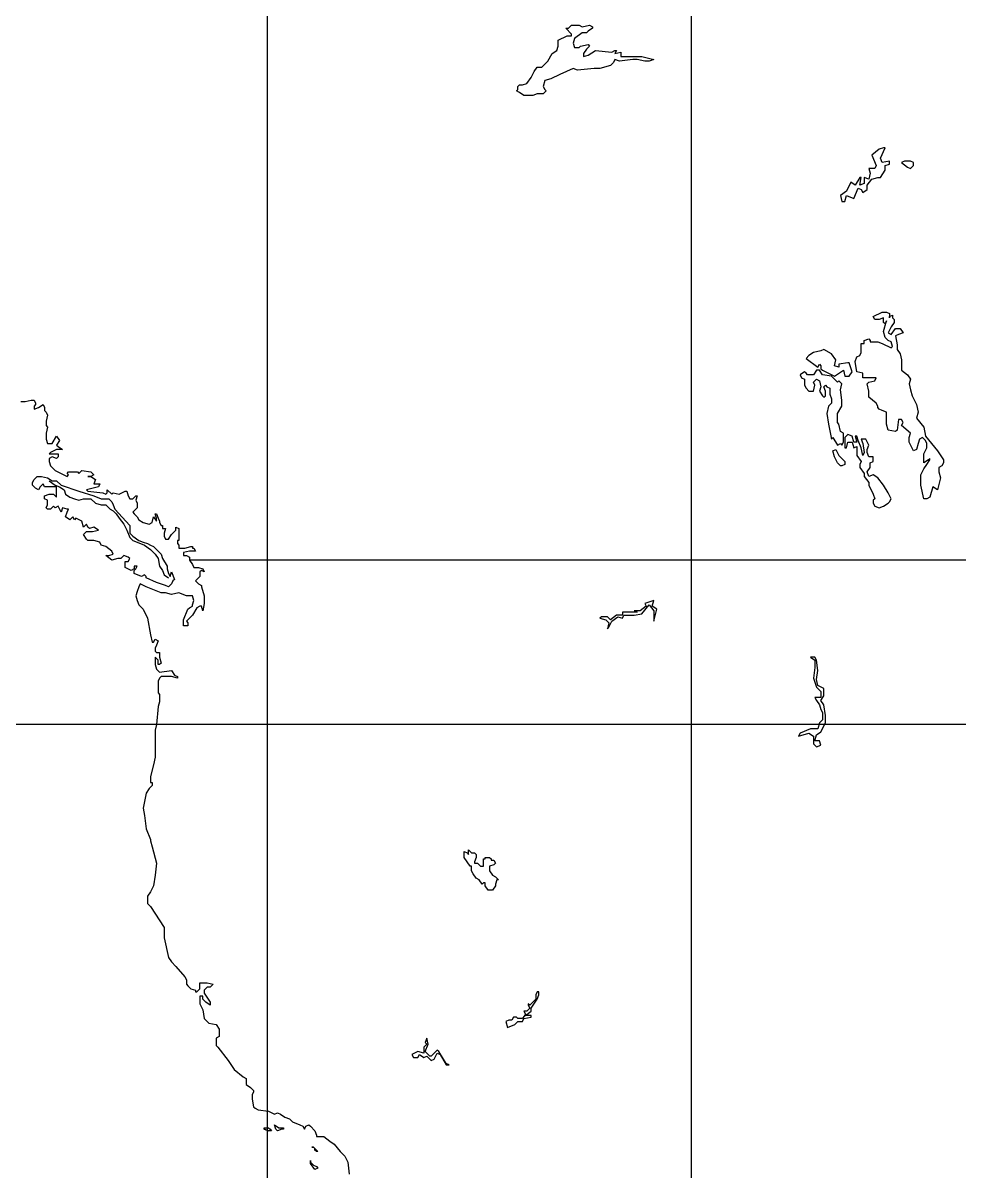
# Model space of a CAD drawing. Header units: millimetres. Extents: x 1844 to 27622, y 2629 to 17869.
# Drawn here: x 5821 to 8109, y 10398 to 13203 of the extents above; entities that cross this region are included whole.
import ezdxf

# ---------------------------------------------------------------- set-up
doc = ezdxf.new("R2010")
doc.units = ezdxf.units.MM
for name, color, linetype in [('COUNTRY', 212, 'Continuous'), ('MAJOR_LAKE', 5, 'Continuous'), ('MINOR_LAKE', 7, 'Continuous'), ('网格线', 251, 'Continuous')]:
    doc.layers.add(name, color=color, linetype=linetype)

msp = doc.modelspace()

# ---------------------------------------------------------------- linework, layer by layer
at = {"layer": 'COUNTRY', "linetype": 'Continuous', "lineweight": -3}
for points in [[(5815.1, 12277.6), (5826.1, 12277.6), (5840.7, 12281.2), (5848, 12281.2), (5851.6, 12273.9), (5851.6, 12270.3), (5848, 12266.6), (5848, 12259.3), (5858.9, 12263), (5869.9, 12270.3), (5873.5, 12263), (5873.5, 12255.7), (5877.2, 12252), (5880.8, 12244.7), (5877.2, 12230.1), (5877.2, 12222.8), (5877.2, 12219.2), (5880.8, 12215.5), (5877.2, 12200.9), (5877.2, 12186.3), (5880.8, 12175.4), (5884.5, 12175.4), (5891.8, 12175.4), (5902.7, 12193.6), (5910, 12182.7), (5902.7, 12171.7), (5906.4, 12168.1), (5917.3, 12160.8), (5913.7, 12160.8), (5902.7, 12160.8), (5888.1, 12153.5), (5884.5, 12149.8), (5899.1, 12149.8), (5906.4, 12149.8), (5906.4, 12142.5), (5902.7, 12138.9), (5891.8, 12142.5), (5884.5, 12138.9), (5884.5, 12131.6), (5888.1, 12120.6), (5899.1, 12109.7), (5928.3, 12095.1), (5931.9, 12098.8), (5928.3, 12102.4), (5931.9, 12106), (5953.8, 12106), (5957.5, 12102.4), (5964.8, 12109.7), (5986.7, 12106), (5994, 12098.8), (5986.7, 12095.1), (5979.4, 12095.1), (5979.4, 12095.1), (5986.7, 12095.1), (5997.6, 12087.8), (5994, 12076.9), (6008.6, 12076.9), (6004.9, 12069.6), (5975.7, 12062.3), (5979.4, 12058.6), (6015.9, 12055), (6023.2, 12051.3), (6026.8, 12055), (6026.8, 12062.3), (6037.8, 12051.3), (6041.4, 12055), (6056, 12051.3), (6070.6, 12058.6), (6074.3, 12058.6), (6077.9, 12047.7), (6081.6, 12040.4), (6088.9, 12040.4), (6096.2, 12047.7), (6099.8, 12047.7), (6096.2, 12036.7), (6099.8, 12029.4), (6099.8, 12022.1), (6099.8, 12018.5), (6088.9, 12007.5), (6092.5, 12003.9), (6099.8, 11996.6), (6103.5, 11989.3), (6114.4, 11982), (6129, 11978.3), (6136.3, 11982), (6140, 11996.6), (6147.3, 11985.6), (6147.3, 11992.9), (6143.6, 12003.9), (6147.3, 12003.9), (6150.9, 11992.9), (6154.6, 11985.6), (6154.6, 11982), (6158.2, 11974.7), (6161.9, 11974.7), (6161.9, 11967.4), (6169.2, 11967.4), (6165.5, 11956.4), (6165.5, 11949.1), (6169.2, 11941.8), (6176.4, 11941.8), (6183.7, 11952.8), (6194.7, 11963.7), (6194.7, 11971), (6202, 11967.4), (6202, 11938.2), (6198.3, 11938.2), (6198.3, 11930.9), (6202, 11927.2), (6202, 11923.6), (6202, 11919.9), (6216.6, 11919.9), (6231.2, 11923.6), (6234.8, 11923.6), (6234.8, 11919.9), (6238.5, 11919.9), (6242.1, 11912.6), (6227.5, 11912.6), (6212.9, 11909), (6212.9, 11905.3), (6212.9, 11901.7), (6220.2, 11901.7), (6227.5, 11898), (6227.5, 11890.7)], [(5902.7, 12044), (5902.7, 12044), (5902.7, 12044), (5902.7, 12044), (5902.7, 12058.6), (5902.7, 12069.6), (5873.5, 12069.6), (5869.9, 12076.9), (5862.6, 12069.6), (5858.9, 12062.3), (5851.6, 12065.9), (5844.3, 12073.2), (5844.3, 12080.5), (5848, 12087.8), (5855.3, 12095.1), (5866.2, 12095.1), (5880.8, 12091.5), (5891.8, 12084.2), (5902.7, 12084.2), (5913.7, 12073.2), (5957.5, 12058.6), (5994, 12047.7), (6012.2, 12040.4), (6030.5, 12040.4), (6037.8, 12033.1), (6041.4, 12025.8), (6045.1, 12014.8), (6081.6, 11974.7), (6081.6, 11971), (6081.6, 11963.7), (6081.6, 11956.4), (6088.9, 11949.1), (6103.5, 11938.2), (6114.4, 11934.5), (6125.4, 11930.9), (6132.7, 11927.2), (6140, 11923.6), (6158.2, 11905.3), (6161.9, 11894.4), (6172.8, 11876.1), (6172.8, 11868.8), (6176.4, 11857.9), (6180.1, 11850.6), (6183.7, 11861.5), (6191, 11843.3), (6187.4, 11839.6), (6183.7, 11832.3), (6176.4, 11825), (6169.2, 11828.7), (6147.3, 11836), (6121.7, 11846.9), (6121.7, 11850.6), (6118.1, 11854.2), (6110.8, 11850.6), (6092.5, 11857.9), (6092.5, 11865.2), (6096.2, 11868.8), (6099.8, 11876.1), (6092.5, 11876.1), (6092.5, 11868.8), (6085.2, 11865.2), (6070.6, 11872.5), (6070.6, 11879.8), (6070.6, 11887.1), (6077.9, 11887.1), (6081.6, 11894.4), (6077.9, 11898), (6067, 11901.7), (6059.7, 11894.4), (6052.4, 11894.4), (6037.8, 11890.7), (6023.2, 11901.7), (6030.5, 11901.7), (6041.4, 11905.3), (6037.8, 11912.6), (6023.2, 11923.6), (6012.2, 11927.2), (6008.6, 11934.5), (5994, 11938.2), (5979.4, 11938.2), (5975.7, 11941.8), (5968.4, 11952.8), (5975.7, 11960.1), (5990.3, 11960.1), (6004.9, 11963.7), (5994, 11971), (5983, 11967.4), (5979.4, 11971), (5975.7, 11978.3), (5968.4, 11971), (5964.8, 11985.6), (5950.2, 11992.9), (5946.5, 11989.3), (5942.9, 11996.6), (5935.6, 11989.3), (5924.6, 11996.6), (5928.3, 12007.5), (5931.9, 12014.8), (5928.3, 12014.8), (5917.3, 12018.5), (5913.7, 12007.5), (5906.4, 12022.1), (5899.1, 12018.5), (5895.4, 12022.1), (5888.1, 12014.8), (5880.8, 12014.8), (5877.2, 12018.5), (5880.8, 12025.8), (5880.8, 12036.7), (5873.5, 12040.4), (5873.5, 12047.7), (5884.5, 12051.3), (5895.4, 12051.3), (5902.7, 12044)], [(5884.5, 12084.2), (5899.1, 12073.2), (5910, 12069.6), (5921, 12062.3), (5924.6, 12051.3), (5935.6, 12044), (5946.5, 12040.4), (5957.5, 12036.7), (5968.4, 12040.4), (5986.7, 12040.4), (5997.6, 12029.4), (6012.2, 12025.8), (6023.2, 12025.8), (6034.1, 12014.8), (6041.4, 12011.2), (6048.7, 12003.9), (6056, 11992.9), (6067, 11978.3), (6074.3, 11963.7), (6081.6, 11945.5), (6088.9, 11938.2), (6099.8, 11934.5), (6118.1, 11927.2), (6132.7, 11916.3), (6143.6, 11905.3), (6150.9, 11894.4), (6154.6, 11876.1), (6161.9, 11865.2), (6165.5, 11854.2), (6176.4, 11846.9)], [(6227.5, 11890.7), (6234.8, 11879.8), (6238.5, 11872.5), (6249.4, 11872.5), (6260.4, 11868.8), (6264, 11861.5), (6264, 11861.5), (6256.7, 11865.2), (6253.1, 11861.5), (6253.1, 11850.6), (6245.8, 11843.3), (6242.1, 11839.6), (6242.1, 11839.6), (6249.4, 11832.3), (6256.7, 11828.7), (6256.7, 11825), (6264, 11803.1), (6264, 11784.9), (6260.4, 11766.6), (6260.4, 11766.6), (6256.7, 11777.6), (6253.1, 11777.6), (6245.8, 11773.9), (6234.8, 11755.7), (6223.9, 11744.7), (6220.2, 11741.1), (6223.9, 11737.4), (6223.9, 11730.1), (6212.9, 11730.1), (6212.9, 11744.7), (6223.9, 11770.3), (6227.5, 11773.9), (6234.8, 11777.6), (6234.8, 11781.2), (6238.5, 11792.2), (6234.8, 11803.1), (6220.2, 11803.1), (6202, 11810.4), (6183.7, 11806.8), (6169.2, 11810.4), (6158.2, 11810.4), (6121.7, 11825), (6107.1, 11832.3), (6103.5, 11825), (6099.8, 11814.1), (6096.2, 11803.1), (6099.8, 11792.2), (6103.5, 11781.2), (6114.4, 11770.3), (6125.4, 11748.4), (6132.7, 11708.2), (6136.3, 11690), (6140, 11690), (6143.6, 11697.3), (6150.9, 11693.6), (6147.3, 11682.7), (6143.6, 11675.4), (6143.6, 11668.1), (6147.3, 11664.4), (6150.9, 11664.4), (6154.6, 11664.4), (6154.6, 11660.8), (6154.6, 11653.5), (6158.2, 11638.9), (6154.6, 11635.2), (6150.9, 11635.2), (6150.9, 11646.2), (6143.6, 11653.5), (6143.6, 11635.2), (6147.3, 11624.3), (6154.6, 11617), (6183.7, 11620.6), (6191, 11609.7), (6198.3, 11606), (6198.3, 11602.4), (6183.7, 11606), (6158.2, 11606), (6154.6, 11602.4), (6150.9, 11595.1), (6150.9, 11576.9), (6150.9, 11565.9), (6154.6, 11562.3), (6154.6, 11555), (6154.6, 11544), (6150.9, 11533.1), (6147.3, 11489.3), (6143.6, 11474.7), (6143.6, 11419.9), (6143.6, 11409), (6140, 11390.7), (6132.7, 11361.5), (6132.7, 11350.6), (6132.7, 11346.9), (6136.3, 11346.9), (6136.3, 11339.6), (6129, 11332.3), (6121.7, 11321.4), (6114.4, 11284.9), (6118.1, 11266.6), (6121.7, 11233.8), (6132.7, 11208.2), (6132.7, 11204.6), (6136.3, 11190), (6147.3, 11149.8), (6143.6, 11120.6), (6140, 11095.1), (6132.7, 11080.5), (6125.4, 11069.6), (6125.4, 11058.6), (6125.4, 11051.3), (6132.7, 11044), (6165.5, 10992.9), (6165.5, 10989.3), (6165.5, 10982), (6165.5, 10967.4), (6176.4, 10919.9), (6183.7, 10909), (6194.7, 10898), (6216.6, 10872.5), (6220.2, 10865.2), (6220.2, 10854.2), (6223.9, 10850.6), (6231.2, 10843.3), (6242.1, 10839.6), (6242.1, 10836), (6245.8, 10836), (6249.4, 10839.6), (6253.1, 10843.3), (6253.1, 10857.9), (6271.3, 10857.9), (6285.9, 10854.2), (6278.6, 10846.9), (6271.3, 10846.9), (6264, 10839.6), (6264, 10832.3), (6278.6, 10810.4), (6278.6, 10803.1), (6267.7, 10810.4), (6260.4, 10817.7), (6260.4, 10825), (6253.1, 10825), (6253.1, 10817.7), (6253.1, 10806.8), (6260.4, 10792.2), (6264, 10770.3), (6275, 10759.3), (6293.2, 10755.7), (6300.5, 10744.7), (6300.5, 10726.5), (6293.2, 10722.8), (6293.2, 10704.6), (6296.9, 10700.9), (6322.4, 10668.1), (6337, 10646.2), (6358.9, 10627.9), (6366.2, 10624.3), (6366.2, 10609.7), (6377.2, 10602.4), (6384.5, 10595.1), (6384.5, 10591.5), (6380.8, 10584.2), (6380.8, 10573.2), (6384.5, 10555), (6388.1, 10551.3), (6395.4, 10547.7), (6421, 10544), (6435.6, 10536.7), (6442.9, 10540.4), (6450.2, 10536.7), (6461.1, 10529.4), (6472.1, 10525.8), (6479.4, 10518.5), (6497.6, 10511.2), (6504.9, 10507.5), (6508.6, 10500.2), (6512.2, 10507.5), (6519.5, 10511.2), (6523.2, 10507.5), (6534.1, 10496.6), (6537.8, 10485.6), (6537.8, 10482), (6556, 10482), (6570.6, 10471), (6581.6, 10463.7), (6596.2, 10445.5), (6607.1, 10434.5), (6614.4, 10419.9), (6618.1, 10390.7)], [(6410, 10500.2), (6410, 10503.9), (6421, 10503.9), (6424.6, 10500.2), (6428.3, 10496.6), (6424.6, 10496.6), (6421, 10496.6), (6410, 10500.2), (6421, 10496.6), (6410, 10500.2)], [(6410, 10500.2), (6410, 10503.9), (6421, 10503.9), (6424.6, 10500.2), (6428.3, 10496.6), (6424.6, 10496.6), (6421, 10496.6), (6410, 10500.2), (6421, 10496.6), (6410, 10500.2)], [(6435.6, 10511.2), (6446.5, 10503.9), (6457.5, 10503.9), (6457.5, 10500.2), (6453.8, 10500.2), (6442.9, 10496.6), (6439.2, 10500.2), (6435.6, 10511.2)], [(6435.6, 10511.2), (6446.5, 10503.9), (6457.5, 10503.9), (6457.5, 10500.2), (6453.8, 10500.2), (6442.9, 10496.6), (6439.2, 10500.2), (6435.6, 10511.2)], [(6530.5, 10456.4), (6526.8, 10456.4), (6530.5, 10456.4), (6534.1, 10452.8), (6537.8, 10449.1), (6541.4, 10445.5), (6541.4, 10445.5), (6537.8, 10445.5), (6534.1, 10449.1), (6534.1, 10452.8), (6530.5, 10456.4)], [(6530.5, 10456.4), (6526.8, 10456.4), (6530.5, 10456.4), (6534.1, 10452.8), (6537.8, 10449.1), (6541.4, 10445.5), (6541.4, 10445.5), (6537.8, 10445.5), (6534.1, 10449.1), (6534.1, 10452.8), (6530.5, 10456.4)], [(6523.2, 10423.6), (6523.2, 10423.6), (6523.2, 10419.9), (6530.5, 10412.6), (6537.8, 10409), (6541.4, 10405.3), (6534.1, 10401.7), (6523.2, 10416.3), (6523.2, 10423.6)], [(6523.2, 10423.6), (6523.2, 10423.6), (6523.2, 10419.9), (6530.5, 10412.6), (6537.8, 10409), (6541.4, 10405.3), (6534.1, 10401.7), (6523.2, 10416.3), (6523.2, 10423.6)]]:
    msp.add_lwpolyline(points, dxfattribs=at)
at = {"layer": 'COUNTRY', "lineweight": -3, "flags": 128}
msp.add_lwpolyline([(8136.3, 11890.7), (8059.7, 11890.7), (7990.3, 11890.7), (7975.7, 11890.7), (7917.3, 11890.7), (7858.9, 11890.7), (7789.6, 11890.7), (7727.5, 11890.7), (7705.6, 11890.7), (7519.5, 11890.7), (7464.8, 11890.7), (7399.1, 11890.7), (7333.4, 11890.7), (7278.6, 11890.7), (7216.6, 11890.7), (7147.3, 11890.7), (7107.1, 11890.7), (7045.1, 11890.7), (6979.4, 11890.7), (6913.7, 11890.7), (6826.1, 11890.7), (6691, 11890.7), (6621.7, 11890.7), (6556, 11890.7), (6497.6, 11890.7), (6439.2, 11890.7), (6369.9, 11890.7), (6307.8, 11890.7), (6227.5, 11890.7)], dxfattribs=at)
at = {"layer": 'MAJOR_LAKE', "linetype": 'Continuous', "lineweight": -3}
for points in [[(7026.8, 13036.7), (7026.8, 13036.7), (7030.5, 13040.4), (7030.5, 13047.7), (7034.1, 13051.3), (7041.4, 13051.3), (7052.4, 13055), (7063.3, 13069.6), (7070.6, 13084.2), (7077.9, 13095.1), (7088.9, 13095.1), (7103.5, 13109.7), (7114.4, 13127.9), (7125.4, 13135.2), (7129, 13146.2), (7129, 13160.8), (7150.9, 13171.7), (7161.9, 13171.7), (7161.9, 13175.4), (7147.3, 13190), (7154.6, 13190), (7161.9, 13197.3), (7180.1, 13197.3), (7187.4, 13193.6), (7205.6, 13197.3), (7212.9, 13193.6), (7212.9, 13190), (7202, 13182.7), (7198.3, 13179), (7187.4, 13179), (7169.2, 13164.4), (7165.5, 13153.5), (7169.2, 13142.5), (7180.1, 13142.5), (7183.7, 13146.2), (7202, 13149.8), (7205.6, 13146.2), (7198.3, 13138.9), (7191, 13127.9), (7191, 13120.6), (7202, 13124.3), (7220.2, 13135.2), (7260.4, 13131.6), (7267.7, 13135.2), (7271.3, 13135.2), (7267.7, 13127.9), (7282.3, 13131.6), (7282.3, 13120.6), (7285.9, 13120.6), (7333.4, 13120.6), (7362.6, 13113.3), (7351.6, 13109.7), (7340.7, 13109.7), (7322.4, 13113.3), (7311.5, 13113.3), (7278.6, 13109.7), (7267.7, 13113.3), (7264, 13106), (7256.7, 13098.8), (7231.2, 13091.5), (7216.6, 13091.5), (7176.4, 13087.8), (7165.5, 13091.5), (7132.7, 13076.9), (7110.8, 13065.9), (7096.2, 13062.3), (7092.5, 13047.7), (7096.2, 13040.4), (7099.8, 13036.7), (7092.5, 13029.4), (7085.2, 13029.4), (7077.9, 13029.4), (7067, 13025.8), (7045.1, 13025.8), (7034.1, 13033.1), (7026.8, 13036.7)], [(7939.2, 12485.6), (7946.5, 12489.3), (7946.5, 12485.6), (7946.5, 12482), (7950.2, 12478.3), (7950.2, 12471), (7942.9, 12460.1), (7935.6, 12445.5), (7942.9, 12441.8), (7953.8, 12456.4), (7964.8, 12456.4), (7972.1, 12445.5), (7961.1, 12441.8), (7953.8, 12438.2), (7957.5, 12416.3), (7957.5, 12405.3), (7964.8, 12394.4), (7968.4, 12379.8), (7968.4, 12354.2), (7983, 12343.3), (7990.3, 12332.3), (7986.7, 12321.4), (7990.3, 12306.8), (7994, 12292.2), (8004.9, 12270.3), (8008.6, 12252), (8004.9, 12237.4), (8023.2, 12215.5), (8026.8, 12193.6), (8056, 12157.1), (8070.6, 12135.2), (8070.6, 12127.9), (8067, 12120.6), (8059.7, 12117), (8059.7, 12106), (8063.3, 12091.5), (8056, 12062.3), (8045.1, 12069.6), (8037.8, 12044), (8030.5, 12040.4), (8023.2, 12040.4), (8015.9, 12073.2), (8015.9, 12098.8), (8023.2, 12113.3), (8030.5, 12124.3), (8037.8, 12135.2), (8037.8, 12138.9), (8034.1, 12135.2), (8023.2, 12127.9), (8023.2, 12149.8), (8030.5, 12164.4), (8030.5, 12175.4), (8026.8, 12182.7), (8019.5, 12190), (8012.2, 12186.3), (8008.6, 12175.4), (8004.9, 12160.8), (7997.6, 12157.1), (7986.7, 12179), (7986.7, 12190), (7990.3, 12200.9), (7968.4, 12219.2), (7972.1, 12226.5), (7968.4, 12233.8), (7961.1, 12233.8), (7957.5, 12208.2), (7953.8, 12204.6), (7935.6, 12208.2), (7931.9, 12222.8), (7931.9, 12237.4), (7931.9, 12252), (7921, 12255.7), (7913.7, 12259.3), (7910, 12263), (7910, 12266.6), (7906.4, 12273.9), (7888.1, 12288.5), (7888.1, 12303.1), (7884.5, 12321.4), (7888.1, 12325), (7902.7, 12328.7), (7906.4, 12336), (7873.5, 12336), (7873.5, 12339.6), (7873.5, 12346.9), (7858.9, 12350.6), (7855.3, 12376.1), (7858.9, 12387.1), (7866.2, 12390.7), (7869.9, 12398), (7869.9, 12409), (7869.9, 12419.9), (7877.2, 12419.9), (7877.2, 12427.2), (7888.1, 12430.9), (7891.8, 12427.2), (7891.8, 12423.6), (7910, 12423.6), (7921, 12419.9), (7942.9, 12409), (7946.5, 12412.6), (7942.9, 12423.6), (7935.6, 12427.2), (7928.3, 12434.5), (7924.6, 12449.1), (7931.9, 12474.7), (7928.3, 12467.4), (7924.6, 12471), (7924.6, 12482), (7913.7, 12478.3), (7902.7, 12478.3), (7899.1, 12485.6), (7921, 12496.6), (7931.9, 12496.6), (7939.2, 12492.9), (7939.2, 12482), (7939.2, 12485.6)], [(7771.3, 12401.7), (7753.1, 12398), (7742.1, 12390.7), (7734.8, 12383.4), (7764, 12361.5), (7767.7, 12368.8), (7771.3, 12365.2), (7771.3, 12357.9), (7775, 12354.2), (7804.2, 12339.6), (7826.1, 12354.2), (7829.7, 12339.6), (7840.7, 12339.6), (7848, 12350.6), (7840.7, 12372.5), (7837, 12372.5), (7815.1, 12368.8), (7815.1, 12361.5), (7804.2, 12365.2), (7807.8, 12379.8), (7796.9, 12394.4), (7778.6, 12405.3), (7771.3, 12401.7)], [(7826.1, 12179), (7826.1, 12200.9), (7818.8, 12204.6), (7815.1, 12222.8), (7811.5, 12226.5), (7811.5, 12248.4), (7822.4, 12266.6), (7822.4, 12281.2), (7818.8, 12306.8), (7822.4, 12321.4), (7815.1, 12328.7), (7811.5, 12325), (7796.9, 12339.6), (7775, 12343.3), (7767.7, 12354.2), (7760.4, 12354.2), (7753.1, 12343.3), (7738.5, 12343.3), (7734.8, 12346.9), (7731.2, 12350.6), (7720.2, 12343.3), (7723.9, 12336), (7731.2, 12332.3), (7731.2, 12325), (7731.2, 12317.7), (7734.8, 12310.4), (7742.1, 12303.1), (7753.1, 12303.1), (7756.7, 12317.7), (7753.1, 12325), (7760.4, 12332.3), (7767.7, 12328.7), (7771.3, 12314.1), (7767.7, 12303.1), (7775, 12292.2), (7778.6, 12288.5), (7782.3, 12292.2), (7782.3, 12303.1), (7778.6, 12314.1), (7782.3, 12317.7), (7785.9, 12314.1), (7793.2, 12310.4), (7793.2, 12295.8), (7796.9, 12284.9), (7796.9, 12273.9), (7789.6, 12266.6), (7785.9, 12248.4), (7789.6, 12222.8), (7796.9, 12186.3), (7800.5, 12190), (7811.5, 12171.7), (7818.8, 12175.4), (7822.4, 12171.7), (7826.1, 12179)], [(7829.7, 12175.4), (7829.7, 12164.4), (7833.4, 12164.4), (7837, 12179), (7848, 12179), (7851.6, 12164.4), (7858.9, 12168.1), (7858.9, 12146.2), (7869.9, 12131.6), (7866.2, 12124.3), (7866.2, 12117), (7877.2, 12102.4), (7877.2, 12095.1), (7888.1, 12080.5), (7888.1, 12073.2), (7899.1, 12051.3), (7902.7, 12040.4), (7899.1, 12036.7), (7899.1, 12029.4), (7902.7, 12022.1), (7913.7, 12018.5), (7924.6, 12022.1), (7935.6, 12029.4), (7939.2, 12033.1), (7942.9, 12040.4), (7935.6, 12055), (7924.6, 12073.2), (7910, 12091.5), (7899.1, 12098.8), (7888.1, 12095.1), (7884.5, 12106), (7891.8, 12117), (7891.8, 12127.9), (7899.1, 12131.6), (7899.1, 12142.5), (7888.1, 12142.5), (7884.5, 12153.5), (7884.5, 12160.8), (7888.1, 12171.7), (7880.8, 12186.3), (7877.2, 12186.3), (7869.9, 12186.3), (7873.5, 12175.4), (7877.2, 12153.5), (7873.5, 12146.2), (7869.9, 12164.4), (7862.6, 12182.7), (7858.9, 12193.6), (7855.3, 12193.6), (7858.9, 12179), (7851.6, 12179), (7848, 12193.6), (7837, 12197.3), (7829.7, 12190), (7829.7, 12175.4)], [(7807.8, 12160.8), (7815.1, 12146.2), (7829.7, 12131.6), (7829.7, 12124.3), (7822.4, 12120.6), (7818.8, 12120.6), (7811.5, 12127.9), (7804.2, 12142.5), (7800.5, 12157.1), (7807.8, 12160.8)], [(6899.1, 11179), (6906.4, 11175.4), (6910, 11171.7), (6910, 11182.7), (6913.7, 11179), (6917.3, 11175.4), (6924.6, 11175.4), (6928.3, 11171.7), (6928.3, 11164.4), (6924.6, 11153.5), (6924.6, 11149.8), (6931.9, 11149.8), (6939.2, 11142.5), (6946.5, 11142.5), (6946.5, 11160.8), (6950.2, 11160.8), (6950.2, 11164.4), (6961.1, 11164.4), (6964.8, 11160.8), (6964.8, 11157.1), (6972.1, 11157.1), (6975.7, 11149.8), (6972.1, 11146.2), (6961.1, 11142.5), (6961.1, 11131.6), (6968.4, 11120.6), (6975.7, 11117), (6983, 11109.7), (6979.4, 11109.7), (6975.7, 11098.8), (6975.7, 11095.1), (6968.4, 11084.2), (6957.5, 11084.2), (6950.2, 11095.1), (6950.2, 11102.4), (6946.5, 11102.4), (6942.9, 11098.8), (6935.6, 11109.7), (6928.3, 11113.3), (6921, 11124.3), (6917.3, 11131.6), (6917.3, 11142.5), (6913.7, 11142.5), (6899.1, 11164.4), (6899.1, 11179)]]:
    msp.add_lwpolyline(points, dxfattribs=at)
at = {"layer": 'MINOR_LAKE', "linetype": 'Continuous', "lineweight": -3}
for points in [[(7939.2, 12865.2), (7921, 12861.5), (7917.3, 12872.5), (7928.3, 12898), (7924.6, 12898), (7913.7, 12894.4), (7895.4, 12879.8), (7906.4, 12854.2), (7902.7, 12846.9), (7888.1, 12846.9), (7891.8, 12836), (7888.1, 12821.4), (7877.2, 12825), (7877.2, 12810.4), (7866.2, 12806.8), (7869.9, 12825), (7866.2, 12825), (7855.3, 12806.8), (7844.3, 12814.1), (7833.4, 12792.2), (7818.8, 12781.2), (7822.4, 12766.6), (7829.7, 12766.6), (7833.4, 12781.2), (7851.6, 12773.9), (7862.6, 12799.5), (7869.9, 12795.8), (7873.5, 12788.5), (7884.5, 12795.8), (7884.5, 12806.8), (7895.4, 12821.4), (7910, 12825), (7917.3, 12825), (7928.3, 12843.3), (7928.3, 12854.2), (7939.2, 12857.9), (7939.2, 12865.2)], [(7983, 12850.6), (7990.3, 12846.9), (7997.6, 12854.2), (7997.6, 12861.5), (7990.3, 12865.2), (7983, 12865.2), (7975.7, 12865.2), (7968.4, 12861.5), (7983, 12850.6)], [(7231.2, 11748.4), (7245.8, 11744.7), (7253.1, 11737.4), (7249.4, 11722.8), (7253.1, 11726.5), (7260.4, 11741.1), (7275, 11752), (7285.9, 11748.4), (7289.6, 11755.7), (7315.1, 11755.7), (7333.4, 11759.3), (7351.6, 11781.2), (7362.6, 11766.6), (7362.6, 11741.1), (7369.9, 11770.3), (7358.9, 11777.6), (7362.6, 11792.2), (7340.7, 11784.9), (7344.3, 11777.6), (7329.7, 11766.6), (7315.1, 11766.6), (7322.4, 11763), (7293.2, 11763), (7285.9, 11763), (7285.9, 11755.7), (7271.3, 11755.7), (7256.7, 11744.7), (7249.4, 11752), (7234.8, 11752), (7231.2, 11748.4)], [(7771.3, 11438.2), (7767.7, 11449.1), (7756.7, 11449.1), (7760.4, 11463.7), (7771.3, 11471), (7782.3, 11492.9), (7782.3, 11511.2), (7778.6, 11536.7), (7771.3, 11547.7), (7778.6, 11558.6), (7778.6, 11576.9), (7764, 11584.2), (7760.4, 11598.8), (7764, 11620.6), (7760.4, 11646.2), (7756.7, 11653.5), (7745.8, 11653.5), (7756.7, 11646.2), (7756.7, 11627.9), (7753.1, 11602.4), (7760.4, 11580.5), (7771.3, 11569.6), (7771.3, 11555), (7756.7, 11555), (7760.4, 11547.7), (7767.7, 11536.7), (7771.3, 11525.8), (7775, 11518.5), (7775, 11500.2), (7767.7, 11492.9), (7764, 11478.3), (7745.8, 11478.3), (7720.2, 11467.4), (7716.6, 11460.1), (7742.1, 11467.4), (7753.1, 11460.1), (7753.1, 11441.8), (7760.4, 11434.5), (7771.3, 11438.2)], [(7004.9, 10748.4), (7023.2, 10755.7), (7030.5, 10763), (7041.4, 10763), (7045.1, 10770.3), (7063.3, 10773.9), (7063.3, 10777.6), (7048.7, 10777.6), (7063.3, 10788.5), (7063.3, 10795.8), (7077.9, 10817.7), (7081.6, 10828.7), (7081.6, 10836), (7077.9, 10836), (7074.3, 10828.7), (7074.3, 10817.7), (7067, 10810.4), (7059.7, 10803.1), (7056, 10806.8), (7056, 10803.1), (7059.7, 10795.8), (7052.4, 10788.5), (7048.7, 10788.5), (7045.1, 10788.5), (7048.7, 10781.2), (7041.4, 10770.3), (7030.5, 10770.3), (7026.8, 10773.9), (7019.5, 10773.9), (7015.9, 10766.6), (7008.6, 10766.6), (7001.3, 10763), (7004.9, 10748.4)], [(6785.9, 10675.4), (6789.6, 10682.7), (6800.5, 10675.4), (6807.8, 10679), (6818.8, 10668.1), (6826.1, 10671.7), (6833.4, 10686.3), (6840.7, 10682.7), (6855.3, 10657.1), (6862.6, 10657.1), (6855.3, 10660.8), (6837, 10690), (6833.4, 10693.6), (6818.8, 10679), (6815.1, 10679), (6804.2, 10690), (6811.5, 10708.2), (6807.8, 10722.8), (6804.2, 10711.9), (6807.8, 10708.2), (6800.5, 10700.9), (6800.5, 10686.3), (6785.9, 10690), (6771.3, 10682.7), (6775, 10675.4), (6785.9, 10675.4)]]:
    msp.add_lwpolyline(points, dxfattribs=at)
at = {"layer": '网格线', "linetype": 'Continuous'}
for points in [[(6417.3, 17638.9), (6417.3, 2828.7)], [(7453.8, 17638.9), (7453.8, 2828.7)], [(27147.3, 11489.3), (2271.3, 11489.3)]]:
    msp.add_lwpolyline(points, dxfattribs=at)

doc.saveas('drawing.dxf')
